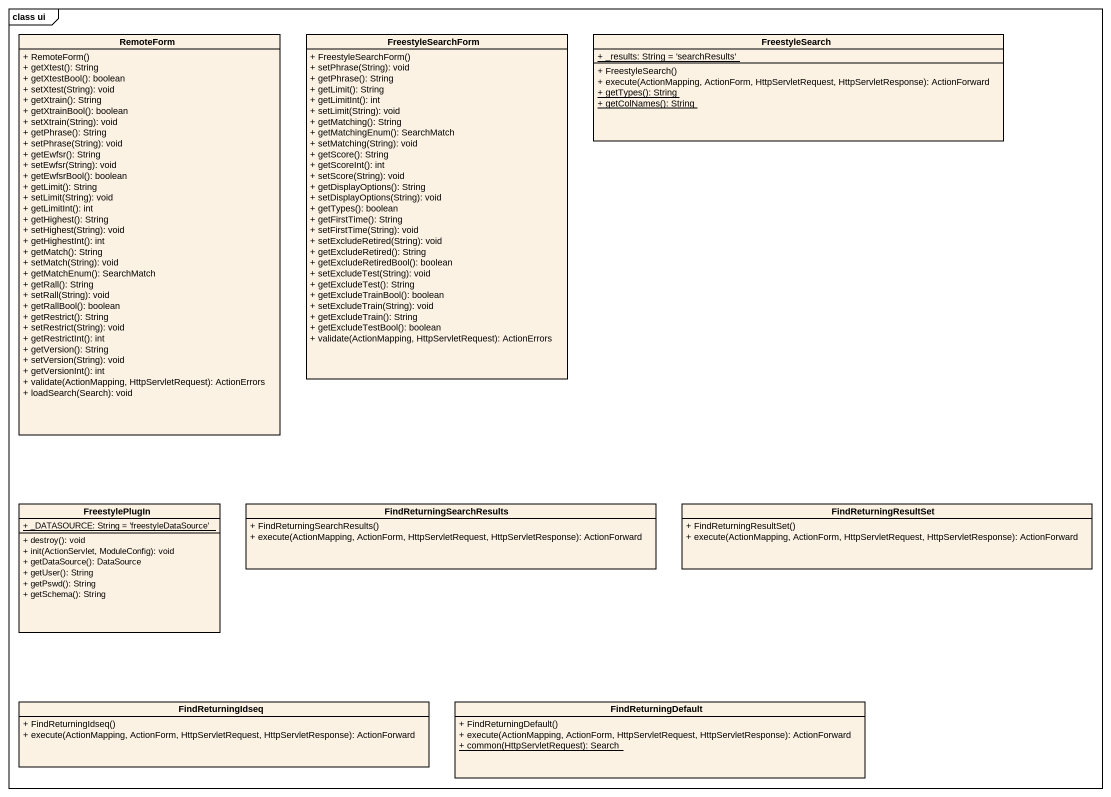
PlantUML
@startuml
mainframe class ui
hide circle
hide empty members
skinparam classAttributeIconSize 0
class RemoteForm {
  + RemoteForm()
  + getXtest(): String
  + getXtestBool(): boolean
  + setXtest(String): void
  + getXtrain(): String
  + getXtrainBool(): boolean
  + setXtrain(String): void
  + getPhrase(): String
  + setPhrase(String): void
  + getEwfsr(): String
  + setEwfsr(String): void
  + getEwfsrBool(): boolean
  + getLimit(): String
  + setLimit(String): void
  + getLimitInt(): int
  + getHighest(): String
  + setHighest(String): void
  + getHighestInt(): int
  + getMatch(): String
  + setMatch(String): void
  + getMatchEnum(): SearchMatch
  + getRall(): String
  + setRall(String): void
  + getRallBool(): boolean
  + getRestrict(): String
  + setRestrict(String): void
  + getRestrictInt(): int
  + getVersion(): String
  + setVersion(String): void
  + getVersionInt(): int
  + validate(ActionMapping, HttpServletRequest): ActionErrors
  + loadSearch(Search): void
}
class FreestyleSearchForm {
  + FreestyleSearchForm()
  + setPhrase(String): void
  + getPhrase(): String
  + getLimit(): String
  + getLimitInt(): int
  + setLimit(String): void
  + getMatching(): String
  + getMatchingEnum(): SearchMatch
  + setMatching(String): void
  + getScore(): String
  + getScoreInt(): int
  + setScore(String): void
  + getDisplayOptions(): String
  + setDisplayOptions(String): void
  + getTypes(): boolean
  + getFirstTime(): String
  + setFirstTime(String): void
  + setExcludeRetired(String): void
  + getExcludeRetired(): String
  + getExcludeRetiredBool(): boolean
  + setExcludeTest(String): void
  + getExcludeTest(): String
  + getExcludeTrainBool(): boolean
  + setExcludeTrain(String): void
  + getExcludeTrain(): String
  + getExcludeTestBool(): boolean
  + validate(ActionMapping, HttpServletRequest): ActionErrors
}
class FreestyleSearch {
  {static} + _results: String = 'searchResults'
  + FreestyleSearch()
  + execute(ActionMapping, ActionForm, HttpServletRequest, HttpServletResponse): ActionForward
  {static} + getTypes(): String
  {static} + getColNames(): String
}
class FreestylePlugIn {
  {static} + _DATASOURCE: String = 'freestyleDataSource'
  + destroy(): void
  + init(ActionServlet, ModuleConfig): void
  + getDataSource(): DataSource
  + getUser(): String
  + getPswd(): String
  + getSchema(): String
}
class FindReturningSearchResults {
  + FindReturningSearchResults()
  + execute(ActionMapping, ActionForm, HttpServletRequest, HttpServletResponse): ActionForward
}
class FindReturningResultSet {
  + FindReturningResultSet()
  + execute(ActionMapping, ActionForm, HttpServletRequest, HttpServletResponse): ActionForward
}
class FindReturningIdseq {
  + FindReturningIdseq()
  + execute(ActionMapping, ActionForm, HttpServletRequest, HttpServletResponse): ActionForward
}
class FindReturningDefault {
  + FindReturningDefault()
  + execute(ActionMapping, ActionForm, HttpServletRequest, HttpServletResponse): ActionForward
  {static} + common(HttpServletRequest): Search
}
@enduml
